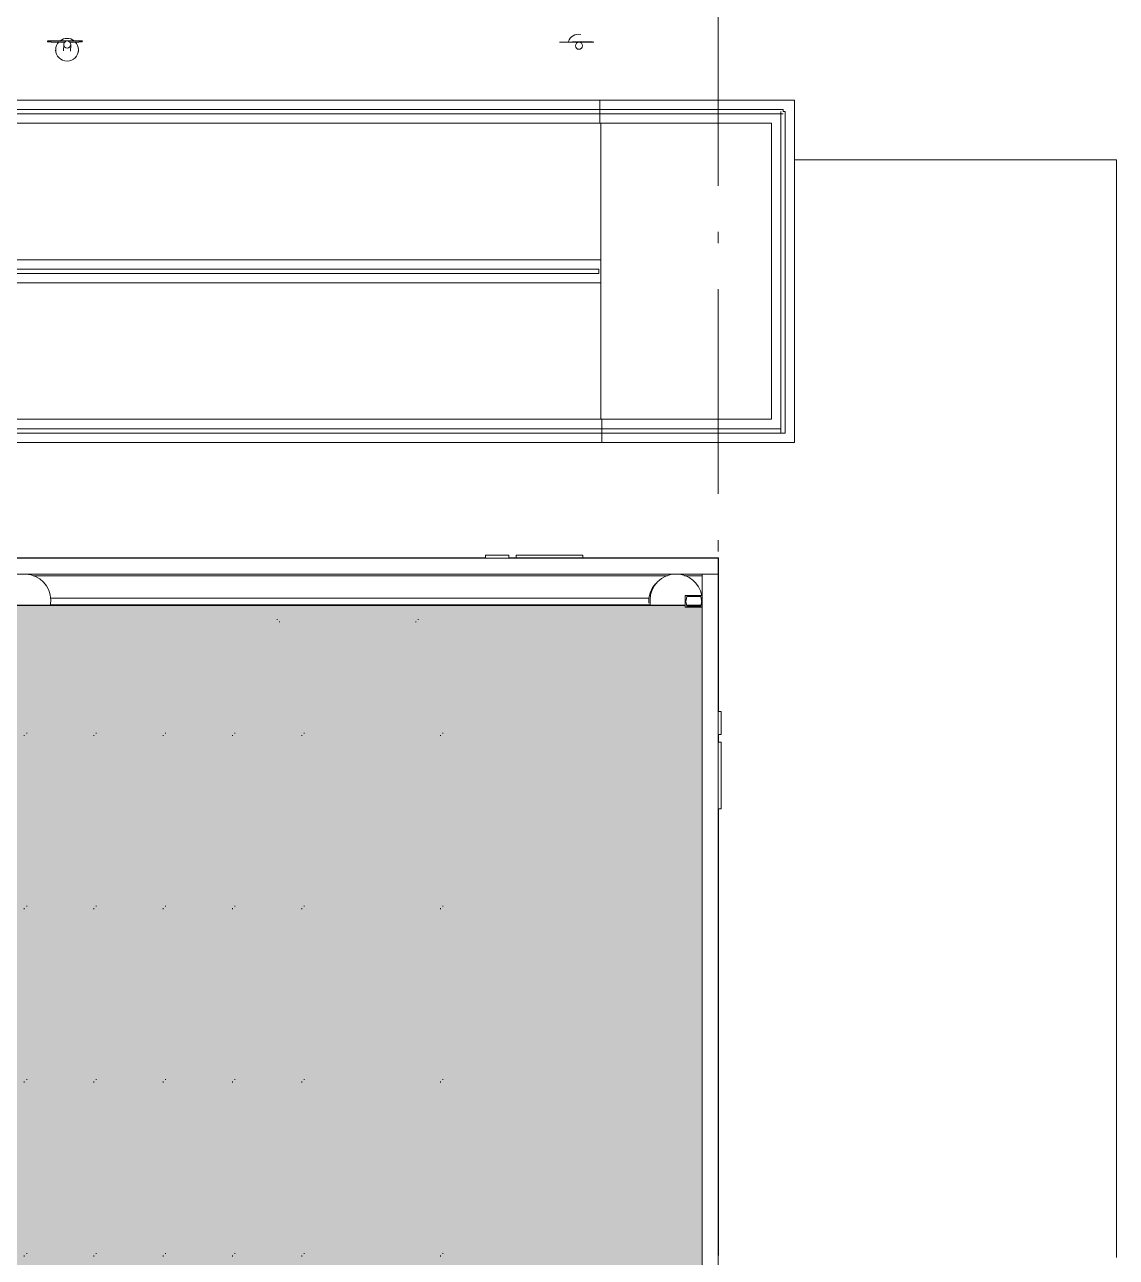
# Model space of a CAD drawing. Header units: metres. Extents: x -55 to 263, y -124 to 62.
# Drawn here: x 188.98 to 198.57, y 9.09 to 19.93 of the extents above; entities that cross this region are included whole.
import ezdxf

# ---------------------------------------------------------------- set-up
doc = ezdxf.new("R2010")
doc.units = ezdxf.units.M
doc.linetypes.add('01_Grid', pattern=[2.61, 1.8, -0.405, 0, -0.405])
for name, color, linetype, lineweight in [('0-1', 7, 'Continuous', 5), ('03EJES-1', 1, '01_Grid', 5), ('06MUR-1', 53, 'Continuous', 5), ('06MUR-2', 253, 'Continuous', 5), ('06MUREXT-1', 253, 'Continuous', 5), ('14HATCH-1', 10, 'Continuous', 5), ('45ESTAC-1', 53, 'Continuous', 5), ('46BANQ-1', 53, 'Continuous', 5), ('53BAPS-1', 53, 'Continuous', 5), ('54ESTRUCTURA-2', 9, 'Continuous', 30), ('54ESTRUCTURA-3', 253, 'Continuous', 5), ('54ESTRUCTURA-7', 213, 'Continuous', 9), ('54ESTRUCTURA-8', 255, 'Continuous', 9), ('55BARANDAL-1', 53, 'Continuous', 5), ('70LINEA-1', 254, 'Continuous', 5), ('70LINEA-4', 255, 'Continuous', 9), ('70LINEA-5', 213, 'Continuous', 9)]:
    doc.layers.add(name, color=color, linetype=linetype, lineweight=lineweight)

# ---------------------------------------------------------------- blocks, each defined once
blk = doc.blocks.new('Solar Shade-Aluminium-01 - Solar Shade-Aluminium-01-7044055-A1 _ A250')
at = {"layer": '06MUR-2'}
for p, q in [((193.028, 15.243), (183.219, 15.243)), ((193.296, 15.243), (193.231, 15.243)), ((195.075, 15.243), (193.882, 15.243)), ((195.075, 13.89), (195.075, 15.243)), ((195.075, 13.626), (195.075, 13.687)), ((195.075, 9.107), (195.075, 13.036))]:
    blk.add_line(p, q, dxfattribs=at)
blk = doc.blocks.new('AI Logo-Concrete-01 - AI Logo-Concrete-01-7154200-A1 _ A250')
at = {"layer": '06MUR-2'}
for p, q in [((193.028, 15.265), (193.231, 15.265)), ((193.028, 15.24), (193.028, 15.265)), ((193.231, 15.24), (193.231, 15.265)), ((193.296, 15.265), (193.882, 15.265)), ((193.296, 15.265), (193.296, 15.24)), ((193.882, 15.24), (193.882, 15.265)), ((195.072, 13.89), (195.097, 13.89)), ((195.097, 13.89), (195.097, 13.687)), ((195.072, 13.687), (195.097, 13.687)), ((195.097, 13.622), (195.072, 13.622)), ((195.097, 13.622), (195.097, 13.036)), ((195.072, 13.036), (195.097, 13.036))]:
    blk.add_line(p, q, dxfattribs=at)
blk = doc.blocks.new('Railing - Railing-7501721-A1 _ A250')
at = {"layer": '55BARANDAL-1'}
for p, q in [((195.624, 19.165), (195.624, 16.339)), ((195.662, 19.165), (195.643, 19.165)), ((195.662, 16.339), (195.662, 19.165)), ((194.049, 16.377), (183.257, 16.377)), ((195.624, 16.377), (194.049, 16.377)), ((195.624, 16.339), (195.624, 16.377)), ((183.257, 16.339), (194.049, 16.339)), ((194.049, 16.339), (195.624, 16.339)), ((195.624, 16.339), (195.662, 16.339))]:
    blk.add_line(p, q, dxfattribs=at)
blk.add_open_spline([(194.049, 16.339), (194.049, 16.339), (194.049, 16.34), (194.049, 16.342), (194.05, 16.345), (194.05, 16.35), (194.05, 16.358), (194.05, 16.368), (194.049, 16.376), (194.049, 16.377), (194.049, 16.377)], degree=3, knots=[0, 0, 0, 0, 0.083333, 0.166667, 0.25, 0.333333, 0.5, 0.666667, 0.833333, 1, 1, 1, 1], dxfattribs=at)
blk = doc.blocks.new('Railing - Railing-7501727-A1 _ A250')
at = {"layer": '55BARANDAL-1'}
for p, q in [((194.033, 19.184), (182.557, 19.184)), ((182.557, 19.146), (194.033, 19.146)), ((195.643, 19.184), (194.033, 19.184)), ((194.033, 19.146), (195.643, 19.146)), ((195.643, 19.165), (195.643, 19.184))]:
    blk.add_line(p, q, dxfattribs=at)
blk.add_open_spline([(194.033, 19.184), (194.033, 19.184), (194.033, 19.183), (194.033, 19.181), (194.033, 19.178), (194.032, 19.173), (194.032, 19.165), (194.032, 19.155), (194.033, 19.148), (194.033, 19.146), (194.033, 19.146)], degree=3, knots=[0, 0, 0, 0, 0.083333, 0.166667, 0.25, 0.333333, 0.5, 0.666667, 0.833333, 1, 1, 1, 1], dxfattribs=at)
blk = doc.blocks.new('Railing - Railing-7501731-A1 _ A250')
at = {"layer": '55BARANDAL-1'}
for p, q in [((194.022, 17.781), (182.55, 17.781)), ((182.55, 17.743), (194.022, 17.743))]:
    blk.add_line(p, q, dxfattribs=at)
at = {"layer": '55BARANDAL-1', "flags": 128}
blk.add_lwpolyline([(194.022, 17.781), (194.022, 17.78), (194.022, 17.778), (194.022, 17.775), (194.022, 17.771), (194.022, 17.767), (194.022, 17.762), (194.022, 17.757), (194.022, 17.752), (194.022, 17.748), (194.022, 17.745), (194.022, 17.743), (194.022, 17.743)], dxfattribs=at)
blk = doc.blocks.new('Sign - SpeedLimit_Handicap - Handicap-V279-A1 _ A250')
at = {"layer": '45ESTAC-1'}
for p, q in [((189.178, 19.785), (189.178, 19.778)), ((189.208, 19.787), (189.453, 19.787)), ((189.453, 19.786), (189.208, 19.786)), ((189.208, 19.777), (189.331, 19.777)), ((189.319, 19.756), (189.317, 19.699)), ((189.371, 19.777), (189.452, 19.777)), ((189.379, 19.697), (189.381, 19.753)), ((189.482, 19.778), (189.483, 19.785)), ((189.249, 19.713), (189.248, 19.7)), ((189.448, 19.693), (189.448, 19.705))]:
    blk.add_line(p, q, dxfattribs=at)
for centre, major_axis, ratio, start_param, end_param in [((189.208, 19.786), (0.03, 0), 0.017862, 1.57014, 3.140937), ((189.208, 19.785), (0.03, 0), 0.017862, 1.57014, 3.140937), ((189.208, 19.778), (0.03, 0), 0.017862, 3.141593, 4.711733), ((189.211, 19.786), (0.02, 0), 0.017862, 1.83194, 3.140937), ((189.349, 19.709), (-0.0999, 0.0037), 0.99984, 5.547041, 6.319892), ((189.349, 19.709), (-0.0999, 0.0037), 0.99984, 4.086123, 5.412068), ((189.35, 19.755), (-0.0309, 0.0011), 0.99984, 3.178299, 6.319892), ((189.35, 19.755), (-0.0309, 0.0011), 0.99984, 0.036707, 3.178299), ((189.349, 19.709), (-0.0999, 0.0037), 0.99984, 3.178299, 3.95115), ((189.452, 19.778), (0.03, 0), 0.017862, 4.711733, 6.282529), ((189.453, 19.786), (0.03, 0), 0.017862, 0, 1.57014), ((189.453, 19.785), (0.03, 0), 0.017862, 0, 1.57014), ((189.45, 19.786), (0.02, 0), 0.017862, 6.282529, 7.591526), ((189.349, 19.709), (-0.0999, 0.0037), 0.99984, 0.036707, 3.178299), ((189.349, 19.709), (-0.0309, 0.0011), 0.99984, 0, 0.036707), ((189.349, 19.709), (-0.0309, 0.0011), 0.99984, 3.141593, 3.178299)]:
    blk.add_ellipse(centre, major_axis=major_axis, ratio=ratio, start_param=start_param, end_param=end_param, dxfattribs=at)
blk = doc.blocks.new('Sign - SpeedLimit_Handicap - Handicap-V281-A1 _ A250')
at = {"layer": '45ESTAC-1'}
for p, q in [((1.523, 0.269), (1.523, 0.268)), ((1.553, 0.269), (1.523, 0.269)), ((1.553, 0.269), (1.523, 0.269)), ((1.523, 0.268), (1.553, 0.268)), ((1.523, 0.268), (1.553, 0.268)), ((1.55, 0.268), (1.535, 0.268)), ((1.55, 0.268), (1.535, 0.268)), ((1.537, 0.268), (1.544, 0.268)), ((1.54, 0.268), (1.537, 0.268)), ((1.537, 0.266), (1.537, 0.268)), ((1.537, 0.268), (1.537, 0.266)), ((1.537, 0.268), (1.549, 0.268)), ((1.54, 0.268), (1.537, 0.268)), ((1.537, 0.266), (1.537, 0.268)), ((1.537, 0.268), (1.537, 0.266)), ((1.537, 0.268), (1.54, 0.268)), ((1.54, 0.268), (1.537, 0.268)), ((1.537, 0.266), (1.537, 0.268)), ((1.537, 0.268), (1.537, 0.266)), ((1.537, 0.268), (1.539, 0.268)), ((1.538, 0.268), (1.537, 0.268)), ((1.537, 0.266), (1.537, 0.268)), ((1.537, 0.266), (1.54, 0.266)), ((1.544, 0.266), (1.537, 0.266)), ((1.537, 0.266), (1.54, 0.266)), ((1.549, 0.266), (1.537, 0.266)), ((1.537, 0.266), (1.54, 0.266)), ((1.54, 0.266), (1.537, 0.266)), ((1.537, 0.266), (1.538, 0.266)), ((1.539, 0.266), (1.537, 0.266)), ((1.541, 0.268), (1.538, 0.268)), ((1.538, 0.268), (1.538, 0.266)), ((1.538, 0.266), (1.541, 0.266)), ((1.539, 0.268), (1.545, 0.268)), ((1.539, 0.268), (1.541, 0.268)), ((1.541, 0.268), (1.539, 0.268)), ((1.539, 0.268), (1.539, 0.266)), ((1.539, 0.266), (1.539, 0.268)), ((1.545, 0.266), (1.539, 0.266)), ((1.539, 0.266), (1.541, 0.266)), ((1.541, 0.266), (1.539, 0.266)), ((1.544, 0.268), (1.54, 0.268)), ((1.54, 0.268), (1.544, 0.268)), ((1.544, 0.268), (1.54, 0.268)), ((1.54, 0.268), (1.54, 0.266)), ((1.54, 0.268), (1.54, 0.266)), ((1.54, 0.266), (1.54, 0.268)), ((1.54, 0.268), (1.54, 0.266)), ((1.549, 0.268), (1.54, 0.268)), ((1.54, 0.268), (1.548, 0.268)), ((1.548, 0.268), (1.54, 0.268)), ((1.54, 0.268), (1.54, 0.266)), ((1.54, 0.268), (1.54, 0.266)), ((1.54, 0.268), (1.54, 0.266)), ((1.54, 0.268), (1.54, 0.266)), ((1.54, 0.268), (1.549, 0.268)), ((1.549, 0.268), (1.54, 0.268)), ((1.54, 0.268), (1.54, 0.266)), ((1.54, 0.268), (1.54, 0.266)), ((1.54, 0.268), (1.54, 0.266)), ((1.54, 0.268), (1.54, 0.266)), ((1.54, 0.266), (1.544, 0.266)), ((1.54, 0.266), (1.544, 0.266)), ((1.544, 0.266), (1.54, 0.266)), ((1.54, 0.266), (1.548, 0.266)), ((1.548, 0.266), (1.54, 0.266)), ((1.54, 0.266), (1.549, 0.266)), ((1.54, 0.266), (1.549, 0.266)), ((1.549, 0.266), (1.54, 0.266)), ((1.545, 0.268), (1.541, 0.268)), ((1.541, 0.268), (1.545, 0.268)), ((1.545, 0.268), (1.541, 0.268)), ((1.541, 0.268), (1.541, 0.266)), ((1.541, 0.268), (1.541, 0.266)), ((1.541, 0.268), (1.541, 0.266)), ((1.541, 0.266), (1.545, 0.266)), ((1.541, 0.266), (1.545, 0.266)), ((1.545, 0.266), (1.541, 0.266)), ((1.544, 0.268), (1.547, 0.268)), ((1.549, 0.268), (1.544, 0.268)), ((1.544, 0.268), (1.547, 0.268)), ((1.546, 0.268), (1.544, 0.268)), ((1.544, 0.268), (1.544, 0.266)), ((1.544, 0.268), (1.544, 0.266)), ((1.544, 0.268), (1.544, 0.266)), ((1.544, 0.268), (1.544, 0.266)), ((1.544, 0.266), (1.549, 0.266)), ((1.547, 0.266), (1.544, 0.266)), ((1.544, 0.266), (1.546, 0.266)), ((1.547, 0.266), (1.544, 0.266)), ((1.545, 0.268), (1.549, 0.268)), ((1.549, 0.268), (1.545, 0.268)), ((1.545, 0.268), (1.549, 0.268)), ((1.548, 0.268), (1.545, 0.268)), ((1.545, 0.268), (1.545, 0.266)), ((1.545, 0.268), (1.545, 0.266)), ((1.545, 0.268), (1.545, 0.266)), ((1.545, 0.268), (1.545, 0.266)), ((1.545, 0.266), (1.549, 0.266)), ((1.549, 0.266), (1.545, 0.266)), ((1.545, 0.266), (1.548, 0.266)), ((1.549, 0.266), (1.545, 0.266)), ((1.548, 0.268), (1.546, 0.268)), ((1.546, 0.268), (1.546, 0.266)), ((1.546, 0.266), (1.548, 0.266)), ((1.547, 0.268), (1.549, 0.268)), ((1.547, 0.268), (1.548, 0.268)), ((1.547, 0.268), (1.547, 0.266)), ((1.547, 0.268), (1.547, 0.266)), ((1.549, 0.266), (1.547, 0.266)), ((1.548, 0.266), (1.547, 0.266)), ((1.548, 0.268), (1.548, 0.268)), ((1.548, 0.268), (1.548, 0.266)), ((1.548, 0.268), (1.548, 0.266)), ((1.548, 0.268), (1.548, 0.266)), ((1.548, 0.268), (1.548, 0.266)), ((1.55, 0.268), (1.548, 0.268)), ((1.548, 0.268), (1.548, 0.266)), ((1.548, 0.266), (1.548, 0.266)), ((1.548, 0.266), (1.55, 0.266)), ((1.549, 0.268), (1.55, 0.268)), ((1.551, 0.268), (1.549, 0.268)), ((1.549, 0.268), (1.549, 0.266)), ((1.549, 0.268), (1.549, 0.266)), ((1.549, 0.268), (1.549, 0.266)), ((1.549, 0.268), (1.549, 0.266)), ((1.549, 0.268), (1.551, 0.268)), ((1.551, 0.268), (1.549, 0.268)), ((1.549, 0.268), (1.549, 0.266)), ((1.549, 0.268), (1.549, 0.266)), ((1.549, 0.268), (1.549, 0.266)), ((1.549, 0.268), (1.549, 0.266)), ((1.549, 0.268), (1.552, 0.268)), ((1.552, 0.268), (1.549, 0.268)), ((1.549, 0.268), (1.551, 0.268)), ((1.549, 0.268), (1.549, 0.266)), ((1.549, 0.268), (1.549, 0.266)), ((1.549, 0.268), (1.549, 0.266)), ((1.549, 0.266), (1.551, 0.266)), ((1.55, 0.266), (1.549, 0.266)), ((1.549, 0.266), (1.551, 0.266)), ((1.551, 0.266), (1.549, 0.266)), ((1.549, 0.266), (1.552, 0.266)), ((1.552, 0.266), (1.549, 0.266)), ((1.551, 0.266), (1.549, 0.266)), ((1.55, 0.268), (1.551, 0.268)), ((1.55, 0.268), (1.55, 0.266)), ((1.551, 0.268), (1.55, 0.268)), ((1.55, 0.268), (1.55, 0.266)), ((1.551, 0.266), (1.55, 0.266)), ((1.55, 0.266), (1.551, 0.266)), ((1.551, 0.268), (1.551, 0.266)), ((1.552, 0.268), (1.551, 0.268)), ((1.551, 0.266), (1.551, 0.268)), ((1.551, 0.268), (1.551, 0.266)), ((1.551, 0.268), (1.551, 0.266)), ((1.551, 0.268), (1.551, 0.266)), ((1.551, 0.266), (1.552, 0.266)), ((1.554, 0.266), (1.551, 0.266)), ((1.552, 0.266), (1.552, 0.268)), ((1.552, 0.268), (1.552, 0.266)), ((1.552, 0.268), (1.552, 0.266)), ((1.552, 0.268), (1.552, 0.266)), ((1.552, 0.266), (1.554, 0.266)), ((1.559, 0.266), (1.552, 0.266)), ((1.552, 0.266), (1.555, 0.266)), ((1.552, 0.266), (1.553, 0.266)), ((1.553, 0.266), (1.552, 0.266)), ((1.553, 0.269), (1.797, 0.269)), ((1.553, 0.266), (1.553, 0.268)), ((1.553, 0.268), (1.553, 0.266)), ((1.797, 0.268), (1.553, 0.268)), ((1.553, 0.266), (1.555, 0.266)), ((1.56, 0.266), (1.553, 0.266)), ((1.554, 0.268), (1.554, 0.266)), ((1.554, 0.268), (1.554, 0.266)), ((1.554, 0.266), (1.554, 0.268)), ((1.554, 0.266), (1.556, 0.266)), ((1.56, 0.266), (1.554, 0.266)), ((1.554, 0.266), (1.556, 0.266)), ((1.555, 0.266), (1.554, 0.266)), ((1.555, 0.268), (1.555, 0.266)), ((1.555, 0.268), (1.555, 0.266)), ((1.555, 0.268), (1.555, 0.266)), ((1.555, 0.266), (1.56, 0.266)), ((1.56, 0.266), (1.555, 0.266)), ((1.555, 0.266), (1.557, 0.266)), ((1.556, 0.268), (1.556, 0.266)), ((1.556, 0.268), (1.556, 0.266)), ((1.556, 0.266), (1.556, 0.268)), ((1.556, 0.268), (1.556, 0.266)), ((1.556, 0.266), (1.563, 0.266)), ((1.556, 0.266), (1.56, 0.266)), ((1.556, 0.266), (1.559, 0.266)), ((1.559, 0.266), (1.556, 0.266)), ((1.557, 0.266), (1.557, 0.268)), ((1.557, 0.268), (1.557, 0.266)), ((1.557, 0.266), (1.559, 0.266)), ((1.562, 0.266), (1.557, 0.266)), ((1.557, 0.266), (1.565, 0.266)), ((1.558, 0.266), (1.558, 0.268)), ((1.558, 0.266), (1.56, 0.266)), ((1.564, 0.266), (1.558, 0.266)), ((1.559, 0.268), (1.559, 0.266)), ((1.559, 0.268), (1.559, 0.266)), ((1.559, 0.268), (1.559, 0.266)), ((1.559, 0.268), (1.559, 0.266)), ((1.561, 0.266), (1.559, 0.266)), ((1.559, 0.266), (1.56, 0.266)), ((1.559, 0.266), (1.568, 0.266)), ((1.568, 0.266), (1.559, 0.266)), ((1.56, 0.268), (1.56, 0.266)), ((1.56, 0.268), (1.56, 0.266)), ((1.56, 0.268), (1.56, 0.266)), ((1.56, 0.268), (1.56, 0.266)), ((1.56, 0.268), (1.56, 0.266)), ((1.56, 0.268), (1.56, 0.266)), ((1.56, 0.266), (1.561, 0.266)), ((1.56, 0.266), (1.564, 0.266)), ((1.564, 0.266), (1.56, 0.266)), ((1.56, 0.266), (1.563, 0.266)), ((1.564, 0.266), (1.56, 0.266)), ((1.562, 0.266), (1.56, 0.266)), ((1.56, 0.266), (1.561, 0.266)), ((1.561, 0.268), (1.561, 0.266)), ((1.561, 0.268), (1.561, 0.266)), ((1.568, 0.266), (1.561, 0.266)), ((1.561, 0.266), (1.562, 0.266)), ((1.561, 0.266), (1.562, 0.266)), ((1.562, 0.268), (1.562, 0.266)), ((1.562, 0.268), (1.562, 0.266)), ((1.569, 0.266), (1.562, 0.266)), ((1.562, 0.266), (1.564, 0.266)), ((1.563, 0.268), (1.563, 0.266)), ((1.563, 0.268), (1.563, 0.266)), ((1.563, 0.266), (1.565, 0.266)), ((1.563, 0.266), (1.565, 0.266)), ((1.564, 0.268), (1.564, 0.266)), ((1.564, 0.268), (1.564, 0.266)), ((1.564, 0.268), (1.564, 0.266)), ((1.564, 0.268), (1.564, 0.266)), ((1.564, 0.266), (1.567, 0.266)), ((1.567, 0.266), (1.564, 0.266)), ((1.566, 0.266), (1.564, 0.266)), ((1.565, 0.268), (1.565, 0.266)), ((1.565, 0.268), (1.565, 0.266)), ((1.565, 0.268), (1.565, 0.266)), ((1.565, 0.266), (1.568, 0.266)), ((1.565, 0.266), (1.566, 0.266)), ((1.565, 0.266), (1.567, 0.266)), ((1.566, 0.268), (1.566, 0.266)), ((1.567, 0.268), (1.567, 0.266)), ((1.567, 0.268), (1.567, 0.266)), ((1.567, 0.268), (1.567, 0.266)), ((1.567, 0.266), (1.568, 0.266)), ((1.568, 0.266), (1.567, 0.266)), ((1.567, 0.266), (1.569, 0.266)), ((1.568, 0.268), (1.568, 0.266)), ((1.568, 0.268), (1.568, 0.266)), ((1.568, 0.268), (1.568, 0.266)), ((1.568, 0.268), (1.568, 0.266)), ((1.568, 0.268), (1.568, 0.266)), ((1.568, 0.266), (1.57, 0.266)), ((1.57, 0.266), (1.568, 0.266)), ((1.569, 0.268), (1.569, 0.266)), ((1.57, 0.266), (1.57, 0.268)), ((1.57, 0.268), (1.57, 0.266)), ((1.57, 0.268), (1.57, 0.266)), ((1.57, 0.268), (1.57, 0.266)), ((1.57, 0.266), (1.572, 0.266)), ((1.578, 0.266), (1.57, 0.266)), ((1.571, 0.266), (1.571, 0.268)), ((1.571, 0.268), (1.571, 0.266)), ((1.571, 0.266), (1.571, 0.268)), ((1.571, 0.268), (1.571, 0.266)), ((1.571, 0.266), (1.574, 0.266)), ((1.579, 0.266), (1.571, 0.266)), ((1.571, 0.266), (1.574, 0.266)), ((1.574, 0.266), (1.571, 0.266)), ((1.572, 0.268), (1.572, 0.266)), ((1.572, 0.268), (1.572, 0.266)), ((1.572, 0.266), (1.572, 0.268)), ((1.572, 0.268), (1.572, 0.266)), ((1.572, 0.266), (1.577, 0.266)), ((1.572, 0.266), (1.578, 0.266)), ((1.577, 0.266), (1.572, 0.266)), ((1.574, 0.268), (1.574, 0.266)), ((1.574, 0.268), (1.574, 0.266)), ((1.574, 0.266), (1.574, 0.268)), ((1.574, 0.268), (1.574, 0.266)), ((1.574, 0.268), (1.574, 0.266)), ((1.574, 0.268), (1.574, 0.266)), ((1.574, 0.268), (1.574, 0.266)), ((1.574, 0.266), (1.574, 0.268)), ((1.574, 0.268), (1.574, 0.266)), ((1.574, 0.266), (1.579, 0.266)), ((1.574, 0.266), (1.579, 0.266)), ((1.579, 0.266), (1.574, 0.266)), ((1.574, 0.266), (1.583, 0.266)), ((1.583, 0.266), (1.574, 0.266)), ((1.574, 0.266), (1.585, 0.266)), ((1.576, 0.266), (1.574, 0.266)), ((1.576, 0.268), (1.576, 0.266)), ((1.576, 0.268), (1.576, 0.266)), ((1.585, 0.266), (1.576, 0.266)), ((1.577, 0.268), (1.577, 0.266)), ((1.577, 0.268), (1.577, 0.266)), ((1.577, 0.266), (1.578, 0.266)), ((1.58, 0.266), (1.577, 0.266)), ((1.578, 0.268), (1.578, 0.266)), ((1.578, 0.268), (1.578, 0.266)), ((1.578, 0.268), (1.578, 0.266)), ((1.578, 0.266), (1.58, 0.266)), ((1.581, 0.266), (1.578, 0.266)), ((1.578, 0.266), (1.581, 0.266)), ((1.579, 0.268), (1.579, 0.266)), ((1.579, 0.268), (1.579, 0.266)), ((1.579, 0.268), (1.579, 0.266)), ((1.579, 0.268), (1.579, 0.266)), ((1.579, 0.268), (1.579, 0.266)), ((1.582, 0.266), (1.579, 0.266)), ((1.579, 0.266), (1.583, 0.266)), ((1.579, 0.266), (1.58, 0.266)), ((1.583, 0.266), (1.579, 0.266)), ((1.579, 0.266), (1.582, 0.266)), ((1.581, 0.266), (1.579, 0.266)), ((1.58, 0.268), (1.58, 0.266)), ((1.58, 0.268), (1.58, 0.266)), ((1.58, 0.268), (1.58, 0.266)), ((1.58, 0.268), (1.58, 0.266)), ((1.58, 0.266), (1.582, 0.266)), ((1.581, 0.266), (1.58, 0.266)), ((1.58, 0.266), (1.581, 0.266)), ((1.583, 0.266), (1.58, 0.266)), ((1.58, 0.266), (1.584, 0.266)), ((1.581, 0.268), (1.581, 0.266)), ((1.581, 0.268), (1.581, 0.266)), ((1.581, 0.268), (1.581, 0.266)), ((1.581, 0.268), (1.581, 0.266)), ((1.581, 0.268), (1.581, 0.266)), ((1.583, 0.266), (1.581, 0.266)), ((1.581, 0.266), (1.581, 0.266)), ((1.581, 0.266), (1.584, 0.266)), ((1.583, 0.266), (1.581, 0.266)), ((1.582, 0.268), (1.582, 0.266)), ((1.582, 0.268), (1.582, 0.266)), ((1.582, 0.268), (1.582, 0.266)), ((1.582, 0.266), (1.585, 0.266)), ((1.585, 0.266), (1.582, 0.266)), ((1.582, 0.266), (1.583, 0.266)), ((1.583, 0.268), (1.583, 0.266)), ((1.583, 0.268), (1.583, 0.266)), ((1.583, 0.268), (1.583, 0.266)), ((1.583, 0.268), (1.583, 0.266)), ((1.583, 0.268), (1.583, 0.266)), ((1.583, 0.268), (1.583, 0.266)), ((1.583, 0.268), (1.583, 0.266)), ((1.583, 0.268), (1.583, 0.266)), ((1.583, 0.266), (1.584, 0.266)), ((1.584, 0.266), (1.583, 0.266)), ((1.586, 0.266), (1.583, 0.266)), ((1.585, 0.266), (1.583, 0.266)), ((1.583, 0.266), (1.585, 0.266)), ((1.585, 0.266), (1.583, 0.266)), ((1.584, 0.268), (1.584, 0.266)), ((1.584, 0.268), (1.584, 0.266)), ((1.584, 0.268), (1.584, 0.266)), ((1.584, 0.266), (1.586, 0.266)), ((1.584, 0.266), (1.585, 0.266)), ((1.585, 0.268), (1.585, 0.266)), ((1.585, 0.268), (1.585, 0.266)), ((1.585, 0.268), (1.585, 0.266)), ((1.585, 0.268), (1.585, 0.266)), ((1.585, 0.268), (1.585, 0.266)), ((1.585, 0.268), (1.585, 0.266)), ((1.585, 0.268), (1.585, 0.266)), ((1.585, 0.266), (1.585, 0.266)), ((1.586, 0.268), (1.586, 0.266)), ((1.586, 0.268), (1.586, 0.266)), ((1.588, 0.266), (1.586, 0.266)), ((1.586, 0.266), (1.593, 0.266)), ((1.588, 0.266), (1.588, 0.268)), ((1.588, 0.268), (1.588, 0.266)), ((1.588, 0.268), (1.588, 0.266)), ((1.588, 0.266), (1.59, 0.266)), ((1.59, 0.266), (1.588, 0.266)), ((1.592, 0.266), (1.588, 0.266)), ((1.589, 0.266), (1.589, 0.268)), ((1.589, 0.268), (1.589, 0.266)), ((1.589, 0.266), (1.596, 0.266)), ((1.595, 0.266), (1.589, 0.266)), ((1.59, 0.268), (1.59, 0.266)), ((1.59, 0.268), (1.59, 0.266)), ((1.59, 0.268), (1.59, 0.266)), ((1.59, 0.268), (1.59, 0.266)), ((1.59, 0.266), (1.593, 0.266)), ((1.599, 0.266), (1.59, 0.266)), ((1.591, 0.266), (1.591, 0.268)), ((1.591, 0.268), (1.591, 0.266)), ((1.591, 0.266), (1.595, 0.266)), ((1.595, 0.266), (1.591, 0.266)), ((1.594, 0.266), (1.592, 0.266)), ((1.593, 0.268), (1.593, 0.266)), ((1.593, 0.266), (1.593, 0.268)), ((1.593, 0.268), (1.593, 0.266)), ((1.593, 0.266), (1.6, 0.266)), ((1.593, 0.266), (1.595, 0.266)), ((1.594, 0.268), (1.594, 0.266)), ((1.596, 0.266), (1.594, 0.266)), ((1.595, 0.268), (1.595, 0.266)), ((1.595, 0.268), (1.595, 0.266)), ((1.595, 0.268), (1.595, 0.266)), ((1.595, 0.268), (1.595, 0.266)), ((1.595, 0.268), (1.595, 0.266)), ((1.595, 0.268), (1.595, 0.266)), ((1.602, 0.266), (1.595, 0.266)), ((1.595, 0.266), (1.602, 0.266)), ((1.598, 0.266), (1.595, 0.266)), ((1.595, 0.266), (1.598, 0.266)), ((1.598, 0.266), (1.595, 0.266)), ((1.595, 0.266), (1.602, 0.266)), ((1.596, 0.268), (1.596, 0.266)), ((1.596, 0.266), (1.598, 0.266)), ((1.599, 0.266), (1.596, 0.266)), ((1.598, 0.268), (1.598, 0.266)), ((1.598, 0.268), (1.598, 0.266)), ((1.598, 0.268), (1.598, 0.266)), ((1.598, 0.268), (1.598, 0.266)), ((1.598, 0.266), (1.601, 0.266)), ((1.601, 0.266), (1.598, 0.266)), ((1.598, 0.266), (1.601, 0.266)), ((1.6, 0.266), (1.598, 0.266)), ((1.599, 0.268), (1.599, 0.266)), ((1.599, 0.268), (1.599, 0.266)), ((1.602, 0.266), (1.599, 0.266)), ((1.602, 0.266), (1.599, 0.266)), ((1.6, 0.268), (1.6, 0.266)), ((1.6, 0.268), (1.6, 0.266)), ((1.6, 0.266), (1.602, 0.266)), ((1.601, 0.266), (1.6, 0.266)), ((1.601, 0.268), (1.601, 0.266)), ((1.601, 0.268), (1.601, 0.266)), ((1.601, 0.268), (1.601, 0.266)), ((1.601, 0.268), (1.601, 0.266)), ((1.601, 0.266), (1.602, 0.266)), ((1.603, 0.266), (1.601, 0.266)), ((1.601, 0.266), (1.602, 0.266)), ((1.602, 0.266), (1.601, 0.266)), ((1.602, 0.268), (1.602, 0.266)), ((1.602, 0.268), (1.602, 0.266)), ((1.602, 0.268), (1.602, 0.266)), ((1.602, 0.268), (1.602, 0.266)), ((1.602, 0.268), (1.602, 0.266)), ((1.602, 0.266), (1.603, 0.266)), ((1.603, 0.268), (1.603, 0.266)), ((1.603, 0.268), (1.603, 0.266)), ((1.603, 0.266), (1.604, 0.266)), ((1.604, 0.266), (1.603, 0.266)), ((1.604, 0.266), (1.604, 0.268)), ((1.604, 0.268), (1.604, 0.266)), ((1.604, 0.268), (1.604, 0.266)), ((1.604, 0.266), (1.607, 0.266)), ((1.607, 0.266), (1.604, 0.266)), ((1.607, 0.268), (1.607, 0.266)), ((1.607, 0.268), (1.607, 0.266)), ((1.607, 0.266), (1.607, 0.268)), ((1.607, 0.268), (1.607, 0.266)), ((1.607, 0.266), (1.609, 0.266)), ((1.609, 0.266), (1.607, 0.266)), ((1.609, 0.268), (1.609, 0.266)), ((1.609, 0.268), (1.609, 0.266)), ((1.611, 0.266), (1.611, 0.268)), ((1.611, 0.268), (1.611, 0.266)), ((1.611, 0.266), (1.613, 0.266)), ((1.613, 0.266), (1.611, 0.266)), ((1.613, 0.268), (1.613, 0.266)), ((1.613, 0.268), (1.613, 0.266)), ((1.613, 0.268), (1.613, 0.266)), ((1.613, 0.268), (1.613, 0.266)), ((1.613, 0.266), (1.622, 0.266)), ((1.623, 0.266), (1.613, 0.266)), ((1.614, 0.266), (1.613, 0.266)), ((1.613, 0.266), (1.614, 0.266)), ((1.614, 0.268), (1.614, 0.266)), ((1.614, 0.268), (1.614, 0.266)), ((1.617, 0.266), (1.614, 0.266)), ((1.614, 0.266), (1.617, 0.266)), ((1.615, 0.268), (1.615, 0.266)), ((1.616, 0.266), (1.615, 0.266)), ((1.615, 0.266), (1.616, 0.266)), ((1.616, 0.268), (1.616, 0.266)), ((1.616, 0.268), (1.616, 0.266)), ((1.618, 0.266), (1.616, 0.266)), ((1.616, 0.266), (1.618, 0.266)), ((1.617, 0.268), (1.617, 0.266)), ((1.617, 0.268), (1.617, 0.266)), ((1.621, 0.266), (1.617, 0.266)), ((1.617, 0.266), (1.621, 0.266)), ((1.618, 0.268), (1.618, 0.266)), ((1.618, 0.268), (1.618, 0.266)), ((1.621, 0.266), (1.618, 0.266)), ((1.618, 0.266), (1.621, 0.266)), ((1.621, 0.268), (1.621, 0.266)), ((1.621, 0.268), (1.621, 0.266)), ((1.621, 0.268), (1.621, 0.266)), ((1.621, 0.268), (1.621, 0.266)), ((1.624, 0.266), (1.621, 0.266)), ((1.621, 0.266), (1.624, 0.266)), ((1.626, 0.266), (1.621, 0.266)), ((1.621, 0.266), (1.626, 0.266)), ((1.622, 0.268), (1.622, 0.266)), ((1.622, 0.266), (1.625, 0.266)), ((1.623, 0.268), (1.623, 0.266)), ((1.623, 0.268), (1.623, 0.266)), ((1.625, 0.266), (1.623, 0.266)), ((1.624, 0.268), (1.624, 0.266)), ((1.624, 0.268), (1.624, 0.266)), ((1.626, 0.266), (1.624, 0.266)), ((1.624, 0.266), (1.626, 0.266)), ((1.625, 0.268), (1.625, 0.266)), ((1.625, 0.268), (1.625, 0.266)), ((1.626, 0.266), (1.626, 0.268)), ((1.626, 0.268), (1.626, 0.266)), ((1.626, 0.268), (1.626, 0.266)), ((1.626, 0.268), (1.626, 0.266)), ((1.626, 0.266), (1.628, 0.266)), ((1.628, 0.266), (1.626, 0.266)), ((1.626, 0.266), (1.628, 0.266)), ((1.628, 0.266), (1.626, 0.266)), ((1.628, 0.268), (1.628, 0.266)), ((1.628, 0.268), (1.628, 0.266)), ((1.628, 0.268), (1.628, 0.266)), ((1.629, 0.266), (1.628, 0.266)), ((1.628, 0.266), (1.629, 0.266)), ((1.629, 0.268), (1.629, 0.266)), ((1.629, 0.268), (1.629, 0.266)), ((1.629, 0.266), (1.629, 0.268)), ((1.632, 0.266), (1.629, 0.266)), ((1.629, 0.266), (1.632, 0.266)), ((1.629, 0.266), (1.632, 0.266)), ((1.637, 0.266), (1.629, 0.266)), ((1.63, 0.268), (1.63, 0.266)), ((1.631, 0.266), (1.63, 0.266)), ((1.63, 0.266), (1.631, 0.266)), ((1.631, 0.268), (1.631, 0.266)), ((1.631, 0.268), (1.631, 0.266)), ((1.633, 0.266), (1.631, 0.266)), ((1.631, 0.266), (1.632, 0.266)), ((1.632, 0.268), (1.632, 0.266)), ((1.632, 0.268), (1.632, 0.266)), ((1.632, 0.268), (1.632, 0.266)), ((1.632, 0.268), (1.632, 0.266)), ((1.632, 0.266), (1.634, 0.266)), ((1.637, 0.266), (1.632, 0.266)), ((1.632, 0.266), (1.637, 0.266)), ((1.632, 0.266), (1.634, 0.266)), ((1.633, 0.268), (1.633, 0.266)), ((1.637, 0.266), (1.633, 0.266)), ((1.634, 0.268), (1.634, 0.266)), ((1.634, 0.268), (1.634, 0.266)), ((1.634, 0.266), (1.637, 0.266)), ((1.634, 0.266), (1.641, 0.266)), ((1.635, 0.266), (1.635, 0.268)), ((1.635, 0.266), (1.636, 0.266)), ((1.64, 0.266), (1.635, 0.266)), ((1.636, 0.266), (1.637, 0.266)), ((1.637, 0.266), (1.637, 0.268)), ((1.637, 0.268), (1.637, 0.266)), ((1.637, 0.268), (1.637, 0.266)), ((1.637, 0.268), (1.637, 0.266)), ((1.637, 0.268), (1.637, 0.266)), ((1.637, 0.268), (1.637, 0.266)), ((1.637, 0.268), (1.637, 0.266)), ((1.637, 0.268), (1.637, 0.266)), ((1.637, 0.266), (1.642, 0.266)), ((1.64, 0.266), (1.637, 0.266)), ((1.637, 0.266), (1.639, 0.266)), ((1.64, 0.266), (1.637, 0.266)), ((1.637, 0.266), (1.641, 0.266)), ((1.644, 0.266), (1.637, 0.266)), ((1.638, 0.266), (1.637, 0.266)), ((1.637, 0.266), (1.639, 0.266)), ((1.638, 0.268), (1.638, 0.266)), ((1.645, 0.266), (1.638, 0.266)), ((1.639, 0.268), (1.639, 0.266)), ((1.639, 0.266), (1.641, 0.266)), ((1.639, 0.266), (1.64, 0.266)), ((1.64, 0.268), (1.64, 0.266)), ((1.64, 0.268), (1.64, 0.266)), ((1.64, 0.268), (1.64, 0.266)), ((1.642, 0.266), (1.64, 0.266)), ((1.643, 0.266), (1.64, 0.266)), ((1.641, 0.268), (1.641, 0.266)), ((1.641, 0.268), (1.641, 0.266)), ((1.641, 0.268), (1.641, 0.266)), ((1.641, 0.266), (1.642, 0.266)), ((1.641, 0.266), (1.644, 0.266)), ((1.641, 0.266), (1.643, 0.266)), ((1.642, 0.268), (1.642, 0.266)), ((1.642, 0.268), (1.642, 0.266)), ((1.642, 0.268), (1.642, 0.266)), ((1.642, 0.266), (1.644, 0.266)), ((1.643, 0.268), (1.643, 0.266)), ((1.643, 0.268), (1.643, 0.266)), ((1.644, 0.266), (1.643, 0.266)), ((1.643, 0.266), (1.645, 0.266)), ((1.644, 0.268), (1.644, 0.266)), ((1.644, 0.268), (1.644, 0.266)), ((1.644, 0.268), (1.644, 0.266)), ((1.645, 0.268), (1.645, 0.266)), ((1.648, 0.266), (1.648, 0.268)), ((1.648, 0.268), (1.648, 0.266)), ((1.648, 0.266), (1.65, 0.266)), ((1.654, 0.266), (1.648, 0.266)), ((1.65, 0.268), (1.65, 0.266)), ((1.65, 0.268), (1.65, 0.266)), ((1.65, 0.266), (1.65, 0.268)), ((1.65, 0.268), (1.65, 0.266)), ((1.65, 0.266), (1.655, 0.266)), ((1.65, 0.266), (1.655, 0.266)), ((1.655, 0.266), (1.65, 0.266)), ((1.654, 0.268), (1.654, 0.266)), ((1.657, 0.266), (1.654, 0.266)), ((1.655, 0.268), (1.655, 0.266)), ((1.655, 0.268), (1.655, 0.266)), ((1.655, 0.268), (1.655, 0.266)), ((1.655, 0.266), (1.66, 0.266)), ((1.655, 0.266), (1.657, 0.266)), ((1.658, 0.266), (1.655, 0.266)), ((1.657, 0.268), (1.657, 0.266)), ((1.657, 0.268), (1.657, 0.266)), ((1.659, 0.266), (1.657, 0.266)), ((1.657, 0.266), (1.658, 0.266)), ((1.658, 0.268), (1.658, 0.266)), ((1.658, 0.268), (1.658, 0.266)), ((1.658, 0.266), (1.659, 0.266)), ((1.659, 0.266), (1.658, 0.266)), ((1.659, 0.268), (1.659, 0.266)), ((1.659, 0.268), (1.659, 0.266)), ((1.661, 0.266), (1.659, 0.266)), ((1.66, 0.268), (1.66, 0.266)), ((1.66, 0.266), (1.661, 0.266)), ((1.661, 0.268), (1.661, 0.266)), ((1.661, 0.268), (1.661, 0.266)), ((1.661, 0.266), (1.661, 0.266)), ((1.664, 0.266), (1.664, 0.268)), ((1.664, 0.268), (1.664, 0.266)), ((1.664, 0.266), (1.666, 0.266)), ((1.671, 0.266), (1.664, 0.266)), ((1.666, 0.268), (1.666, 0.266)), ((1.666, 0.268), (1.666, 0.266)), ((1.666, 0.266), (1.666, 0.268)), ((1.666, 0.268), (1.666, 0.266)), ((1.666, 0.266), (1.671, 0.266)), ((1.666, 0.266), (1.671, 0.266)), ((1.671, 0.266), (1.666, 0.266)), ((1.671, 0.268), (1.671, 0.266)), ((1.671, 0.268), (1.671, 0.266)), ((1.671, 0.268), (1.671, 0.266)), ((1.671, 0.268), (1.671, 0.266)), ((1.671, 0.266), (1.676, 0.266)), ((1.673, 0.266), (1.671, 0.266)), ((1.671, 0.266), (1.673, 0.266)), ((1.674, 0.266), (1.671, 0.266)), ((1.673, 0.268), (1.673, 0.266)), ((1.673, 0.268), (1.673, 0.266)), ((1.676, 0.266), (1.673, 0.266)), ((1.673, 0.266), (1.675, 0.266)), ((1.674, 0.268), (1.674, 0.266)), ((1.675, 0.266), (1.674, 0.266)), ((1.675, 0.268), (1.675, 0.266)), ((1.675, 0.268), (1.675, 0.266)), ((1.675, 0.266), (1.675, 0.266)), ((1.676, 0.268), (1.676, 0.266)), ((1.676, 0.268), (1.676, 0.266)), ((1.676, 0.266), (1.677, 0.266)), ((1.677, 0.266), (1.676, 0.266)), ((1.677, 0.268), (1.677, 0.266)), ((1.677, 0.268), (1.677, 0.266)), ((1.677, 0.266), (1.677, 0.266)), ((1.681, 0.266), (1.681, 0.268)), ((1.681, 0.268), (1.681, 0.266)), ((1.681, 0.266), (1.694, 0.266)), ((1.693, 0.266), (1.681, 0.266)), ((1.683, 0.268), (1.683, 0.266)), ((1.683, 0.268), (1.683, 0.266)), ((1.683, 0.268), (1.683, 0.266)), ((1.683, 0.268), (1.683, 0.266)), ((1.694, 0.266), (1.683, 0.266)), ((1.683, 0.266), (1.693, 0.266)), ((1.693, 0.266), (1.683, 0.266)), ((1.683, 0.266), (1.693, 0.266)), ((1.693, 0.268), (1.693, 0.266)), ((1.693, 0.268), (1.693, 0.266)), ((1.693, 0.268), (1.693, 0.266)), ((1.693, 0.268), (1.693, 0.266)), ((1.694, 0.268), (1.694, 0.266)), ((1.694, 0.268), (1.694, 0.266)), ((1.697, 0.266), (1.697, 0.268)), ((1.697, 0.268), (1.697, 0.266)), ((1.697, 0.266), (1.703, 0.266)), ((1.703, 0.266), (1.697, 0.266)), ((1.699, 0.266), (1.699, 0.268)), ((1.699, 0.268), (1.699, 0.266)), ((1.699, 0.266), (1.703, 0.266)), ((1.703, 0.266), (1.699, 0.266)), ((1.703, 0.268), (1.703, 0.266)), ((1.703, 0.268), (1.703, 0.266)), ((1.703, 0.268), (1.703, 0.266)), ((1.703, 0.268), (1.703, 0.266)), ((1.703, 0.266), (1.706, 0.266)), ((1.706, 0.266), (1.703, 0.266)), ((1.703, 0.266), (1.706, 0.266)), ((1.706, 0.266), (1.703, 0.266)), ((1.706, 0.268), (1.706, 0.266)), ((1.706, 0.268), (1.706, 0.266)), ((1.706, 0.268), (1.706, 0.266)), ((1.706, 0.268), (1.706, 0.266)), ((1.706, 0.266), (1.708, 0.266)), ((1.709, 0.266), (1.706, 0.266)), ((1.706, 0.266), (1.708, 0.266)), ((1.707, 0.266), (1.706, 0.266)), ((1.707, 0.268), (1.707, 0.266)), ((1.709, 0.266), (1.707, 0.266)), ((1.708, 0.268), (1.708, 0.266)), ((1.708, 0.268), (1.708, 0.266)), ((1.708, 0.266), (1.71, 0.266)), ((1.708, 0.266), (1.709, 0.266)), ((1.709, 0.268), (1.709, 0.266)), ((1.709, 0.268), (1.709, 0.266)), ((1.709, 0.268), (1.709, 0.266)), ((1.711, 0.266), (1.709, 0.266)), ((1.709, 0.266), (1.709, 0.266)), ((1.71, 0.268), (1.71, 0.266)), ((1.71, 0.266), (1.711, 0.266)), ((1.711, 0.268), (1.711, 0.266)), ((1.711, 0.268), (1.711, 0.266)), ((1.711, 0.266), (1.712, 0.266)), ((1.712, 0.266), (1.711, 0.266)), ((1.712, 0.268), (1.712, 0.266)), ((1.827, 0.269), (1.797, 0.269)), ((1.827, 0.269), (1.797, 0.269)), ((1.797, 0.268), (1.827, 0.268)), ((1.797, 0.268), (1.827, 0.268)), ((1.815, 0.268), (1.8, 0.268)), ((1.815, 0.268), (1.8, 0.268)), ((1.827, 0.268), (1.827, 0.269))]:
    blk.add_line(p, q, dxfattribs=at)
for centre, radius, start, end in [((1.655, 0.3), 0.031, 0, 180), ((1.655, 0.3), 0.031, 180, 360), ((1.655, 0.299), 0.1, 260, 340)]:
    blk.add_arc(centre, radius, start, end, dxfattribs=at)
blk = doc.blocks.new('22011_AR_rvt-1-A1 _ A250')
at = {"layer": '14HATCH-1'}
h = blk.add_hatch(color=256, dxfattribs=at)
h.paths.add_polyline_path([(194.783, -22.86), (194.93, -22.856), (194.926, -22.851), (194.92, -22.816), (194.797, -22.816), (194.787, -22.856)])
h.paths.add_polyline_path([(194.783, -15.245), (194.791, -15.254), (194.797, -15.288), (194.92, -15.288), (194.926, -15.236), (194.92, -15.201), (194.797, -15.201), (194.791, -15.236)])
h.paths.add_polyline_path([(194.783, -7.62), (194.791, -7.629), (194.797, -7.664), (194.92, -7.664), (194.926, -7.611), (194.92, -7.576), (194.797, -7.576), (194.791, -7.611)])
h.paths.add_polyline_path([(194.783, -0.005), (194.791, -0.014), (194.797, -0.048), (194.92, -0.048), (194.926, 0.004), (194.92, 0.039), (194.797, 0.039), (194.791, 0.004)])
h.paths.add_polyline_path([(194.783, 7.62), (194.791, 7.611), (194.797, 7.576), (194.92, 7.576), (194.926, 7.63), (194.92, 7.664), (194.797, 7.664), (194.791, 7.629)])
h.paths.add_polyline_path([(-12.05, -22.86), (-11.903, -22.855), (-11.908, -22.846), (-11.912, -22.816), (-12.036, -22.816), (-12.041, -22.851), (-12.05, -22.86)])
h.paths.add_polyline_path([(106.186, -22.86), (194.783, -22.855), (194.783, -22.808), (194.93, -22.808), (194.926, -15.296), (194.783, -15.296), (194.783, -15.193), (194.93, -15.193), (194.926, -7.672), (194.783, -7.672), (194.783, -7.568), (194.93, -7.568), (194.926, -0.056), (194.783, -0.056), (194.783, 0.047), (194.93, 0.047), (194.926, 7.568), (194.783, 7.568), (194.783, 7.672), (194.93, 7.672), (194.926, 14.807), (194.783, 14.807), (194.783, 14.825), (183.219, 14.825), (183.215, 13.745), (182.541, 13.745), (182.541, 15.24), (0.339, 15.24), (0.339, 13.745), (-0.339, 13.745), (-0.339, 14.825), (-11.898, 14.825), (-11.898, 14.807), (-12.05, 14.807), (-12.05, -22.808), (-11.898, -22.808), (-11.898, -22.86), (105.605, -22.86)])
h.paths.add_polyline_path([(18.467, -19.926), (17.913, -19.928), (17.727, -19.931), (17.727, 7.689), (18.165, 7.695), (18.631, 7.693), (18.827, 7.689), (18.827, -19.931), (18.468, -19.926)])
h.paths.add_polyline_path([(6.367, -19.927), (5.894, -19.926), (5.535, -19.925), (5.535, 7.689), (5.973, 7.695), (6.433, 7.693), (6.635, 7.689), (6.635, -19.931), (6.368, -19.927)])
h.paths.add_polyline_path([(30.751, -19.927), (30.278, -19.926), (29.919, -19.925), (29.919, 7.689), (30.357, 7.695), (30.817, 7.693), (31.019, 7.689), (31.019, -19.931), (30.752, -19.927)])
h.paths.add_polyline_path([(91.619, -19.926), (91.065, -19.928), (90.879, -19.928), (90.879, 7.689), (91.317, 7.695), (91.777, 7.693), (91.979, 7.689), (91.979, -19.931), (91.62, -19.926)])
h.paths.add_polyline_path([(152.579, -19.926), (152.025, -19.928), (151.839, -19.925), (151.839, 7.689), (152.277, 7.695), (152.737, 7.693), (152.939, 7.689), (152.939, -19.931), (152.58, -19.926)])
h.paths.add_polyline_path([(140.479, -19.927), (140.006, -19.926), (139.647, -19.928), (139.647, 7.689), (140.085, 7.695), (140.545, 7.693), (140.747, 7.689), (140.747, -19.931), (140.48, -19.927)])
h.paths.add_polyline_path([(42.851, -19.926), (42.297, -19.928), (42.111, -19.929), (42.111, 7.689), (42.549, 7.695), (43.009, 7.693), (43.211, 7.689), (43.211, -19.931), (42.852, -19.926)])
h.paths.add_polyline_path([(128.287, -19.927), (127.814, -19.926), (127.455, -19.925), (127.455, 7.689), (127.893, 7.695), (128.353, 7.693), (128.555, 7.689), (128.555, -19.931), (128.288, -19.927)])
h.paths.add_polyline_path([(55.043, -19.926), (54.489, -19.928), (54.303, -19.925), (54.303, 7.689), (54.741, 7.695), (55.201, 7.693), (55.403, 7.689), (55.403, -19.931), (55.044, -19.926)])
h.paths.add_polyline_path([(116.095, -19.927), (115.622, -19.926), (115.263, -19.928), (115.263, 7.689), (115.701, 7.695), (116.161, 7.693), (116.363, 7.689), (116.363, -19.931), (116.096, -19.927)])
h.paths.add_polyline_path([(67.327, -19.927), (66.854, -19.926), (66.495, -19.929), (66.495, 7.689), (66.933, 7.695), (67.393, 7.693), (67.595, 7.689), (67.595, -19.931), (67.328, -19.927)])
h.paths.add_polyline_path([(103.903, -19.927), (103.43, -19.926), (103.071, -19.925), (103.071, 7.689), (103.509, 7.695), (103.969, 7.693), (104.171, 7.689), (104.171, -19.931), (103.904, -19.927)])
h.paths.add_polyline_path([(79.519, -19.927), (79.046, -19.926), (78.687, -19.925), (78.687, 7.689), (79.125, 7.695), (79.585, 7.693), (79.787, 7.689), (79.787, -19.931), (79.52, -19.927)])
h.paths.add_polyline_path([(-6.011, -19.925), (-6.559, -19.929), (-6.657, -19.931), (-6.657, 7.689), (-6.219, 7.695), (-5.759, 7.693), (-5.557, 7.689), (-5.557, -19.931), (-5.932, -19.926), (-6.011, -19.925)])
h.paths.add_polyline_path([(177.142, -19.928), (176.606, -19.926), (176.223, -19.925), (176.223, 7.689), (176.661, 7.695), (177.121, 7.693), (177.323, 7.689), (177.323, -19.931), (177.143, -19.928)])
h.paths.add_polyline_path([(164.863, -19.927), (164.321, -19.926), (164.031, -19.927), (164.031, 7.689), (164.469, 7.695), (164.929, 7.693), (165.131, 7.689), (165.131, -19.931), (164.864, -19.927)])
h.paths.add_polyline_path([(-12.05, -15.245), (-12.041, -15.254), (-12.036, -15.288), (-11.912, -15.288), (-11.902, -15.248), (-11.898, -15.245), (-11.907, -15.236), (-11.912, -15.201), (-12.036, -15.201), (-12.045, -15.24)])
h.paths.add_polyline_path([(-12.041, -15.296), (-12.05, -15.296), (-12.05, -15.193), (-11.898, -15.193), (-11.898, -15.296), (-12.036, -15.296)])
h.paths.add_polyline_path([(-12.05, -7.62), (-12.041, -7.629), (-12.036, -7.664), (-11.912, -7.664), (-11.901, -7.623), (-11.901, -7.617), (-11.907, -7.611), (-11.912, -7.576), (-12.036, -7.576), (-12.041, -7.611)])
h.paths.add_polyline_path([(-12.05, -7.672), (-12.05, -7.568), (-11.898, -7.568), (-11.901, -7.672), (-12.041, -7.672)])
h.paths.add_polyline_path([(-12.05, -0.005), (-12.041, -0.014), (-12.036, -0.048), (-11.912, -0.048), (-11.901, -0.008), (-11.901, -0.002), (-11.907, 0.004), (-11.912, 0.039), (-12.036, 0.039), (-12.045, 0)])
h.paths.add_polyline_path([(-12.041, -0.056), (-12.05, -0.056), (-12.05, 0.047), (-11.898, 0.047), (-11.898, -0.056), (-12.036, -0.056)])
h.paths.add_polyline_path([(-12.05, 7.62), (-12.041, 7.611), (-12.036, 7.576), (-11.912, 7.576), (-11.907, 7.611), (-11.898, 7.62), (-11.907, 7.63), (-11.912, 7.664), (-12.036, 7.664), (-12.041, 7.629)])
h.paths.add_polyline_path([(-12.041, 7.568), (-12.05, 7.568), (-12.05, 7.672), (-11.898, 7.672), (-11.898, 7.568), (-12.036, 7.568)])
h.paths.add_polyline_path([(194.92, 14.815), (194.92, 14.825), (194.795, 14.825), (194.797, 14.815), (194.906, 14.815)])
h.paths.add_polyline_path([(-12.036, 14.815), (-11.912, 14.815), (-11.912, 14.825), (-12.037, 14.825)])
at = {"layer": '06MUREXT-1'}
for p, q in [((182.541, 19.266), (194.033, 19.266)), ((194.033, 19.266), (195.541, 19.266)), ((194.033, 19.183), (194.033, 19.266)), ((194.033, 19.063), (194.033, 19.146)), ((194.033, 19.063), (182.541, 19.063)), ((195.541, 19.063), (194.033, 19.063)), ((182.55, 17.863), (194.041, 17.863)), ((194.041, 17.863), (194.041, 17.66)), ((194.041, 17.66), (182.55, 17.66)), ((183.219, 16.46), (194.049, 16.46)), ((194.049, 16.46), (195.541, 16.46)), ((194.049, 16.46), (194.049, 16.377)), ((194.049, 16.34), (194.049, 16.257)), ((192.954, 16.257), (183.219, 16.257)), ((195.541, 16.257), (194.552, 16.257)), ((183.219, 15.24), (195.072, 15.24)), ((195.072, 15.24), (195.072, 15.098)), ((195.072, 15.098), (183.219, 15.098)), ((194.93, 0), (194.93, 15.098)), ((195.072, 15.098), (194.93, 15.098)), ((195.072, 15.098), (195.072, 0))]:
    blk.add_line(p, q, dxfattribs=at)
at = {"layer": '46BANQ-1'}
for p, q in [((194.041, 19.063), (194.041, 17.863)), ((194.041, 19.063), (194.041, 17.863)), ((195.744, 18.74), (198.572, 18.74)), ((198.572, 18.74), (198.572, 9.091)), ((194.041, 17.66), (194.041, 16.46)), ((194.041, 17.66), (194.041, 16.46)), ((192.954, 16.257), (194.552, 16.257))]:
    blk.add_line(p, q, dxfattribs=at)
at = {"layer": '53BAPS-1'}
for p, q in [((188.988, 15.097), (194.69, 15.097)), ((189.05, 15.084), (194.627, 15.084)), ((194.713, 15.097), (194.93, 15.097)), ((194.776, 15.084), (194.93, 15.084)), ((189.203, 14.886), (194.465, 14.886)), ((189.199, 14.827), (194.478, 14.827))]:
    blk.add_line(p, q, dxfattribs=at)
at = {"layer": '54ESTRUCTURA-2'}
for p, q in [((183.219, 14.825), (194.783, 14.825)), ((194.795, 14.825), (194.922, 14.825))]:
    blk.add_line(p, q, dxfattribs=at)
at = {"layer": '54ESTRUCTURA-3'}
for centre, start, end in [((188.976, 14.87), 0, 87.7568), ((194.702, 14.87), 90, 180), ((194.702, 14.87), 10.2239, 90), ((188.976, 14.87), 348.803, 0), ((194.702, 14.87), 180, 191.197), ((194.702, 14.87), 355.7422, 358.5343)]:
    blk.add_arc(centre, 0.229, start, end, dxfattribs=at)
at = {"layer": '70LINEA-1'}
for p, q in [((195.744, 19.266), (195.541, 19.266)), ((195.744, 19.266), (195.744, 16.257)), ((195.541, 16.46), (195.541, 19.063)), ((198.572, 18.74), (195.744, 18.74)), ((198.572, 15.641), (198.572, 18.74)), ((195.541, 16.257), (195.744, 16.257)), ((198.572, 9.091), (198.572, 15.641))]:
    blk.add_line(p, q, dxfattribs=at)
at = {"layer": '06MUR-1'}
for name in ['AI Logo-Concrete-01 - AI Logo-Concrete-01-7154200-A1 _ A250', 'Solar Shade-Aluminium-01 - Solar Shade-Aluminium-01-7044055-A1 _ A250']:
    blk.add_blockref(name, (0, 0), dxfattribs=at)
at = {"layer": '45ESTAC-1', "rotation": 180}
blk.add_blockref('Sign - SpeedLimit_Handicap - Handicap-V281-A1 _ A250', (195.503, 20.044), dxfattribs=at)
at = {"layer": '45ESTAC-1'}
blk.add_blockref('Sign - SpeedLimit_Handicap - Handicap-V279-A1 _ A250', (0, 0), dxfattribs=at)
at = {"layer": '55BARANDAL-1'}
for name in ['Railing - Railing-7501727-A1 _ A250', 'Railing - Railing-7501721-A1 _ A250', 'Railing - Railing-7501731-A1 _ A250']:
    blk.add_blockref(name, (0, 0), dxfattribs=at)
blk = doc.blocks.new('Tapa p_ Tacón4 - Tapa p_ Tacón-1729886-A1 _ A250')
at = {"layer": '54ESTRUCTURA-7'}
for start, end in [(137.6279, 180), (180, 184.1525)]:
    blk.add_arc((192.813, 24.769), 0.229, start, end, dxfattribs=at)
blk = doc.blocks.new('JN-101 - JN-101-V410-A1 _ A250')
at = {"layer": '54ESTRUCTURA-7'}
for p, q in [((185.314, 10.657), (185.314, 10.651)), ((185.335, 10.636), (185.335, 10.63)), ((186.533, 10.657), (186.533, 10.651)), ((186.554, 10.636), (186.554, 10.63)), ((187.143, 10.657), (187.143, 10.651)), ((187.164, 10.636), (187.164, 10.63)), ((187.752, 10.657), (187.752, 10.651)), ((187.773, 10.636), (187.773, 10.63)), ((188.362, 10.657), (188.362, 10.651)), ((188.383, 10.636), (188.383, 10.63)), ((188.973, 10.63), (188.973, 10.636)), ((188.994, 10.651), (188.994, 10.657)), ((189.583, 10.63), (189.583, 10.636)), ((189.604, 10.651), (189.604, 10.657)), ((190.193, 10.63), (190.193, 10.636)), ((190.214, 10.651), (190.214, 10.657)), ((190.802, 10.63), (190.802, 10.636)), ((190.823, 10.651), (190.823, 10.657)), ((191.412, 10.63), (191.412, 10.636)), ((191.433, 10.651), (191.433, 10.657)), ((192.631, 10.63), (192.631, 10.636)), ((192.652, 10.651), (192.652, 10.657))]:
    blk.add_line(p, q, dxfattribs=at)
blk = doc.blocks.new('JN-101 - JN-101-V411-A1 _ A250')
at = {"layer": '54ESTRUCTURA-7'}
for p, q in [((185.314, 12.181), (185.314, 12.175)), ((185.335, 12.16), (185.335, 12.154)), ((186.533, 12.181), (186.533, 12.175)), ((186.554, 12.16), (186.554, 12.154)), ((187.143, 12.181), (187.143, 12.175)), ((187.164, 12.16), (187.164, 12.154)), ((187.752, 12.181), (187.752, 12.175)), ((187.773, 12.16), (187.773, 12.154)), ((188.362, 12.181), (188.362, 12.175)), ((188.383, 12.16), (188.383, 12.154)), ((188.973, 12.154), (188.973, 12.16)), ((188.994, 12.175), (188.994, 12.181)), ((189.583, 12.154), (189.583, 12.16)), ((189.604, 12.175), (189.604, 12.181)), ((190.193, 12.154), (190.193, 12.16)), ((190.214, 12.175), (190.214, 12.181)), ((190.802, 12.154), (190.802, 12.16)), ((190.823, 12.175), (190.823, 12.181)), ((191.412, 12.154), (191.412, 12.16)), ((191.433, 12.175), (191.433, 12.181)), ((192.631, 12.154), (192.631, 12.16)), ((192.652, 12.175), (192.652, 12.181))]:
    blk.add_line(p, q, dxfattribs=at)
blk = doc.blocks.new('JN-101 - JN-101-V412-A1 _ A250')
at = {"layer": '54ESTRUCTURA-7'}
for p, q in [((185.314, 13.704), (185.314, 13.697)), ((185.335, 13.683), (185.335, 13.677)), ((186.533, 13.704), (186.533, 13.697)), ((186.554, 13.683), (186.554, 13.677)), ((187.143, 13.704), (187.143, 13.697)), ((187.164, 13.683), (187.164, 13.677)), ((187.752, 13.704), (187.752, 13.697)), ((187.773, 13.683), (187.773, 13.677)), ((188.362, 13.704), (188.362, 13.697)), ((188.383, 13.683), (188.383, 13.677)), ((188.973, 13.677), (188.973, 13.683)), ((188.994, 13.697), (188.994, 13.704)), ((189.583, 13.677), (189.583, 13.683)), ((189.604, 13.697), (189.604, 13.704)), ((190.193, 13.677), (190.193, 13.683)), ((190.214, 13.697), (190.214, 13.704)), ((190.802, 13.677), (190.802, 13.683)), ((190.823, 13.697), (190.823, 13.704)), ((191.412, 13.677), (191.412, 13.683)), ((191.433, 13.697), (191.433, 13.704)), ((192.631, 13.677), (192.631, 13.683)), ((192.652, 13.697), (192.652, 13.704))]:
    blk.add_line(p, q, dxfattribs=at)
blk = doc.blocks.new('JN-101 - JN-101-V414-A1 _ A250')
at = {"layer": '54ESTRUCTURA-7'}
for p, q in [((185.314, 9.127), (185.314, 9.121)), ((185.335, 9.106), (185.335, 9.1)), ((186.533, 9.127), (186.533, 9.121)), ((186.554, 9.106), (186.554, 9.1)), ((187.143, 9.127), (187.143, 9.121)), ((187.164, 9.106), (187.164, 9.1)), ((187.752, 9.127), (187.752, 9.121)), ((187.773, 9.106), (187.773, 9.1)), ((188.362, 9.127), (188.362, 9.121)), ((188.383, 9.106), (188.383, 9.1)), ((188.973, 9.1), (188.973, 9.106)), ((188.994, 9.121), (188.994, 9.127)), ((189.583, 9.1), (189.583, 9.106)), ((189.604, 9.121), (189.604, 9.127)), ((190.193, 9.1), (190.193, 9.106)), ((190.214, 9.121), (190.214, 9.127)), ((190.802, 9.1), (190.802, 9.106)), ((190.823, 9.121), (190.823, 9.127)), ((191.412, 9.1), (191.412, 9.106)), ((191.433, 9.121), (191.433, 9.127)), ((192.631, 9.1), (192.631, 9.106)), ((192.652, 9.121), (192.652, 9.127))]:
    blk.add_line(p, q, dxfattribs=at)
blk = doc.blocks.new('JP-601 - JP-601-1565161-A1 _ A250')
at = {"layer": '54ESTRUCTURA-7'}
for p, q in [((191.195, 14.703), (191.195, 14.696)), ((191.216, 14.682), (191.216, 14.675)), ((192.415, 14.675), (192.415, 14.682)), ((192.436, 14.696), (192.436, 14.703))]:
    blk.add_line(p, q, dxfattribs=at)
blk = doc.blocks.new('Canalón1 - Canalón-1884236-A1 _ A250')
at = {"layer": '70LINEA-5'}
blk.add_line((295.783, -0.156), (307.021, -0.156), dxfattribs=at)
blk = doc.blocks.new('22011_ST_rvt-1-A1 _ A250')
at = {"layer": '54ESTRUCTURA-7'}
for p, q in [((194.783, 14.911), (194.783, 14.859)), ((194.93, 14.911), (194.783, 14.911)), ((194.783, 14.859), (194.783, 14.807)), ((194.791, 14.868), (194.797, 14.903)), ((194.797, 14.815), (194.791, 14.85)), ((194.797, 14.903), (194.92, 14.903)), ((194.92, 14.903), (194.926, 14.868)), ((194.926, 14.85), (194.92, 14.815)), ((194.783, 14.807), (194.93, 14.807)), ((194.92, 14.815), (194.797, 14.815))]:
    blk.add_line(p, q, dxfattribs=at)
for centre, start, end in [((194.783, 14.868), 270, 0), ((194.783, 14.85), 0, 90), ((194.935, 14.868), 180, 225), ((194.935, 14.85), 135, 180)]:
    blk.add_arc(centre, 0.00871, start, end, dxfattribs=at)
at = {"layer": '54ESTRUCTURA-8'}
for name, p in [('Tapa p_ Tacón4 - Tapa p_ Tacón-1729886-A1 _ A250', (1.878, -9.91)), ('JP-601 - JP-601-1565161-A1 _ A250', (0, 0)), ('JN-101 - JN-101-V412-A1 _ A250', (0, 0)), ('JN-101 - JN-101-V411-A1 _ A250', (0, 0)), ('JN-101 - JN-101-V410-A1 _ A250', (0, 0)), ('JN-101 - JN-101-V414-A1 _ A250', (0, 0))]:
    blk.add_blockref(name, p, dxfattribs=at)
at = {"layer": '70LINEA-4'}
blk.add_blockref('Canalón1 - Canalón-1884236-A1 _ A250', (-112.564, 15.254), dxfattribs=at)

msp = doc.modelspace()

# ---------------------------------------------------------------- linework, layer by layer
at = {"layer": '03EJES-1'}
for p, q in [((195.072, -119.697), (195.072, 57.931)), ((195.072, 15.242), (-50.456, 15.242))]:
    msp.add_line(p, q, dxfattribs=at)

# ---------------------------------------------------------------- block references
at = {"layer": '0-1'}
for name in ['22011_AR_rvt-1-A1 _ A250', '22011_ST_rvt-1-A1 _ A250']:
    msp.add_blockref(name, (0, 0), dxfattribs=at)

doc.saveas('drawing.dxf')
